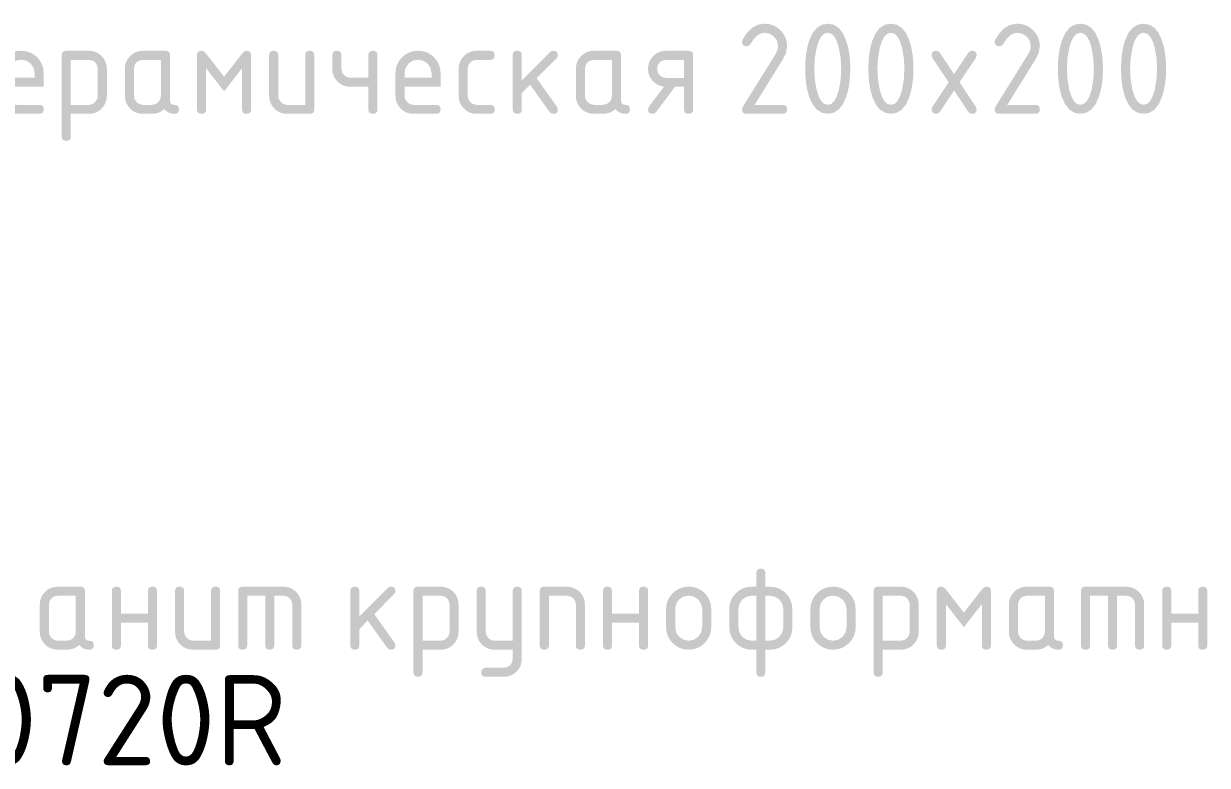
# Model space of a CAD drawing. Header units: millimetres. Extents: x 0 to 1189, y 0 to 841.
# Drawn here: x 1033.55 to 1073.31, y 440.24 to 465.15 of the extents above; entities that cross this region are included whole.
import ezdxf

# ---------------------------------------------------------------- set-up
doc = ezdxf.new("R2010")
doc.units = ezdxf.units.MM

msp = doc.modelspace()

# ---------------------------------------------------------------- hatches: boundary and pattern name
h = msp.add_hatch(color=7)
h.dxf.hatch_style = 2
h.paths.add_polyline_path([(1058.435486, 465.154211), (1058.586063, 465.140698), (1058.726046, 465.099848), (1058.854143, 465.031195), (1058.969063, 464.934276), (1059.066438, 464.817427), (1059.136632, 464.689054), (1059.179127, 464.548796), (1059.193407, 464.39629), (1059.158336, 464.179938), (1059.053399, 463.960279), (1058.100899, 462.4279), (1059.040721, 462.4279), (1059.107599, 462.418392), (1059.155304, 462.389867), (1059.18389, 462.342324), (1059.193407, 462.275765), (1059.18389, 462.209576), (1059.155304, 462.163386), (1059.107599, 462.136316), (1059.040721, 462.127488), (1057.830252, 462.127488), (1057.763374, 462.136316), (1057.715668, 462.163386), (1057.687082, 462.209576), (1057.677565, 462.275765), (1057.702921, 462.364511), (1058.812517, 464.14659), (1058.869568, 464.269993), (1058.888585, 464.39629), (1058.85627, 464.571714), (1058.757396, 464.7182), (1058.610497, 464.817074), (1058.435486, 464.849389), (1058.308397, 464.825609), (1058.187302, 464.754236), (1058.071787, 464.635216), (1057.961441, 464.468499), (1057.906802, 464.415031), (1057.830252, 464.39629), (1057.763374, 464.405885), (1057.715668, 464.4346), (1057.687082, 464.482331), (1057.677565, 464.548977), (1057.690243, 464.607957), (1057.843662, 464.847021), (1058.018423, 465.017716), (1058.215405, 465.120096)])
h = msp.add_hatch(color=7)
h.paths.add_polyline_path([(1061.010572, 463.63892), (1060.991004, 464.005616), (1060.930095, 464.349988), (1060.861718, 464.569174), (1060.777063, 464.725159), (1060.675769, 464.818409), (1060.557473, 464.849389), (1060.440805, 464.81834), (1060.33933, 464.724608), (1060.253771, 464.567313), (1060.184852, 464.345578), (1060.123942, 464.000104), (1060.104374, 463.63892), (1060.123942, 463.275807), (1060.184852, 462.931711), (1060.253228, 462.711837), (1060.337883, 462.554335), (1060.439177, 462.459569), (1060.557473, 462.4279), (1060.675769, 462.459569), (1060.777063, 462.554335), (1060.861718, 462.711837), (1060.930095, 462.931711), (1060.991004, 463.275807)])
h.paths.add_polyline_path([(1061.315394, 463.63892), (1061.306687, 463.377799), (1061.280874, 463.134558), (1061.238422, 462.909508), (1061.179795, 462.702957), (1061.068992, 462.450724), (1060.927545, 462.270942), (1060.756643, 462.1633), (1060.557473, 462.127488), (1060.356607, 462.1633), (1060.185403, 462.270942), (1060.043551, 462.450724), (1059.930741, 462.702957), (1059.874664, 462.909508), (1059.833521, 463.134558), (1059.808191, 463.377799), (1059.799552, 463.63892), (1059.808191, 463.90235), (1059.833521, 464.146865), (1059.874664, 464.372364), (1059.930741, 464.578742), (1060.043551, 464.831208), (1060.185403, 465.010964), (1060.356607, 465.118477), (1060.557473, 465.154211), (1060.756643, 465.118477), (1060.927545, 465.010964), (1061.068992, 464.831208), (1061.179795, 464.578742), (1061.238422, 464.370504), (1061.280874, 464.145212), (1061.306687, 463.901729)])
h = msp.add_hatch(color=7)
h.paths.add_polyline_path([(1063.132559, 463.63892), (1063.112991, 464.005616), (1063.052081, 464.349988), (1062.983705, 464.569174), (1062.89905, 464.725159), (1062.797756, 464.818409), (1062.67946, 464.849389), (1062.562792, 464.81834), (1062.461316, 464.724608), (1062.375757, 464.567313), (1062.306838, 464.345578), (1062.245929, 464.000104), (1062.226361, 463.63892), (1062.245929, 463.275807), (1062.306838, 462.931711), (1062.375215, 462.711837), (1062.459869, 462.554335), (1062.561164, 462.459569), (1062.67946, 462.4279), (1062.797756, 462.459569), (1062.89905, 462.554335), (1062.983705, 462.711837), (1063.052081, 462.931711), (1063.112991, 463.275807)])
h.paths.add_polyline_path([(1063.437381, 463.63892), (1063.428673, 463.377799), (1063.402861, 463.134558), (1063.360409, 462.909508), (1063.301782, 462.702957), (1063.190979, 462.450724), (1063.049532, 462.270942), (1062.878629, 462.1633), (1062.67946, 462.127488), (1062.478594, 462.1633), (1062.30739, 462.270942), (1062.165538, 462.450724), (1062.052728, 462.702957), (1061.996651, 462.909508), (1061.955507, 463.134558), (1061.930177, 463.377799), (1061.921539, 463.63892), (1061.930177, 463.90235), (1061.955507, 464.146865), (1061.996651, 464.372364), (1062.052728, 464.578742), (1062.165538, 464.831208), (1062.30739, 465.010964), (1062.478594, 465.118477), (1062.67946, 465.154211), (1062.878629, 465.118477), (1063.049532, 465.010964), (1063.190979, 464.831208), (1063.301782, 464.578742), (1063.360409, 464.370504), (1063.402861, 464.145212), (1063.428673, 463.901729)])
h = msp.add_hatch(color=7)
h.dxf.hatch_style = 2
h.paths.add_polyline_path([(1066.923434, 465.154211), (1067.07401, 465.140698), (1067.213993, 465.099848), (1067.34209, 465.031195), (1067.45701, 464.934276), (1067.554386, 464.817427), (1067.624579, 464.689054), (1067.667075, 464.548796), (1067.681355, 464.39629), (1067.646283, 464.179938), (1067.541346, 463.960279), (1066.588846, 462.4279), (1067.528668, 462.4279), (1067.595546, 462.418392), (1067.643252, 462.389867), (1067.671837, 462.342324), (1067.681355, 462.275765), (1067.671837, 462.209576), (1067.643252, 462.163386), (1067.595546, 462.136316), (1067.528668, 462.127488), (1066.318199, 462.127488), (1066.251321, 462.136316), (1066.203615, 462.163386), (1066.17503, 462.209576), (1066.165513, 462.275765), (1066.190868, 462.364511), (1067.300465, 464.14659), (1067.357516, 464.269993), (1067.376532, 464.39629), (1067.344217, 464.571714), (1067.245343, 464.7182), (1067.098444, 464.817074), (1066.923434, 464.849389), (1066.796344, 464.825609), (1066.675249, 464.754236), (1066.559735, 464.635216), (1066.449388, 464.468499), (1066.394749, 464.415031), (1066.318199, 464.39629), (1066.251321, 464.405885), (1066.203615, 464.4346), (1066.17503, 464.482331), (1066.165513, 464.548977), (1066.17819, 464.607957), (1066.331609, 464.847021), (1066.50637, 465.017716), (1066.703352, 465.120096)])
h = msp.add_hatch(color=7)
h.paths.add_polyline_path([(1069.498519, 463.63892), (1069.478951, 464.005616), (1069.418042, 464.349988), (1069.349665, 464.569174), (1069.265011, 464.725159), (1069.163716, 464.818409), (1069.04542, 464.849389), (1068.928752, 464.81834), (1068.827277, 464.724608), (1068.741718, 464.567313), (1068.672799, 464.345578), (1068.61189, 464.000104), (1068.592321, 463.63892), (1068.61189, 463.275807), (1068.672799, 462.931711), (1068.741175, 462.711837), (1068.82583, 462.554335), (1068.927124, 462.459569), (1069.04542, 462.4279), (1069.163716, 462.459569), (1069.265011, 462.554335), (1069.349665, 462.711837), (1069.418042, 462.931711), (1069.478951, 463.275807)])
h.paths.add_polyline_path([(1069.803341, 463.63892), (1069.794634, 463.377799), (1069.768821, 463.134558), (1069.726369, 462.909508), (1069.667742, 462.702957), (1069.556939, 462.450724), (1069.415492, 462.270942), (1069.24459, 462.1633), (1069.04542, 462.127488), (1068.844554, 462.1633), (1068.67335, 462.270942), (1068.531498, 462.450724), (1068.418689, 462.702957), (1068.362611, 462.909508), (1068.321468, 463.134558), (1068.296138, 463.377799), (1068.287499, 463.63892), (1068.296138, 463.90235), (1068.321468, 464.146865), (1068.362611, 464.372364), (1068.418689, 464.578742), (1068.531498, 464.831208), (1068.67335, 465.010964), (1068.844554, 465.118477), (1069.04542, 465.154211), (1069.24459, 465.118477), (1069.415492, 465.010964), (1069.556939, 464.831208), (1069.667742, 464.578742), (1069.726369, 464.370504), (1069.768821, 464.145212), (1069.794634, 463.901729)])
h = msp.add_hatch(color=7)
h.paths.add_polyline_path([(1071.620506, 463.63892), (1071.600938, 464.005616), (1071.540029, 464.349988), (1071.471652, 464.569174), (1071.386998, 464.725159), (1071.285703, 464.818409), (1071.167407, 464.849389), (1071.050739, 464.81834), (1070.949264, 464.724608), (1070.863705, 464.567313), (1070.794786, 464.345578), (1070.733876, 464.000104), (1070.714308, 463.63892), (1070.733876, 463.275807), (1070.794786, 462.931711), (1070.863162, 462.711837), (1070.947817, 462.554335), (1071.049111, 462.459569), (1071.167407, 462.4279), (1071.285703, 462.459569), (1071.386998, 462.554335), (1071.471652, 462.711837), (1071.540029, 462.931711), (1071.600938, 463.275807)])
h.paths.add_polyline_path([(1071.925328, 463.63892), (1071.916621, 463.377799), (1071.890808, 463.134558), (1071.848356, 462.909508), (1071.789729, 462.702957), (1071.678926, 462.450724), (1071.537479, 462.270942), (1071.366577, 462.1633), (1071.167407, 462.127488), (1070.966541, 462.1633), (1070.795337, 462.270942), (1070.653485, 462.450724), (1070.540675, 462.702957), (1070.484598, 462.909508), (1070.443455, 463.134558), (1070.418125, 463.377799), (1070.409486, 463.63892), (1070.418125, 463.90235), (1070.443455, 464.146865), (1070.484598, 464.372364), (1070.540675, 464.578742), (1070.653485, 464.831208), (1070.795337, 465.010964), (1070.966541, 465.118477), (1071.167407, 465.154211), (1071.366577, 465.118477), (1071.537479, 465.010964), (1071.678926, 464.831208), (1071.789729, 464.578742), (1071.848356, 464.370504), (1071.890808, 464.145212), (1071.916621, 463.901729)])
h = msp.add_hatch(color=7)
h.paths.add_polyline_path([(1033.46073, 463.943742), (1033.285719, 463.911427), (1033.13882, 463.812553), (1033.039946, 463.665654), (1033.007631, 463.490643), (1033.007631, 463.337957), (1033.913829, 463.337957), (1033.913829, 463.490643), (1033.881514, 463.665654), (1033.78264, 463.812553), (1033.635741, 463.911427)])
h.paths.add_polyline_path([(1033.007631, 463.033686), (1033.007631, 462.732722), (1033.029955, 462.617105), (1033.096928, 462.517197), (1033.1947, 462.450225), (1033.308594, 462.4279), (1034.065964, 462.4279), (1034.132842, 462.418392), (1034.180548, 462.389867), (1034.209134, 462.342324), (1034.218651, 462.275765), (1034.209134, 462.209576), (1034.180548, 462.163386), (1034.132842, 462.136316), (1034.065964, 462.127488), (1033.308594, 462.127488), (1033.186182, 462.137953), (1033.073846, 462.169863), (1032.971948, 462.223994), (1032.880851, 462.301121), (1032.803035, 462.394138), (1032.747388, 462.496251), (1032.713962, 462.608699), (1032.702809, 462.732722), (1032.702809, 463.486234), (1032.716408, 463.638739), (1032.757448, 463.778998), (1032.82629, 463.907371), (1032.923295, 464.02422), (1033.039825, 464.120906), (1033.168035, 464.189584), (1033.308233, 464.230564), (1033.46073, 464.244155), (1033.613227, 464.230624), (1033.753425, 464.190067), (1033.881634, 464.122534), (1033.998165, 464.028078), (1034.09517, 463.911548), (1034.164012, 463.783339), (1034.205051, 463.643141), (1034.218651, 463.490643), (1034.218651, 463.033686)])
h = msp.add_hatch(color=7)
h.paths.add_polyline_path([(1034.824796, 464.095878), (1034.834313, 464.160206), (1034.862898, 464.206603), (1034.910604, 464.234707), (1034.977482, 464.244155), (1035.734852, 464.244155), (1035.857265, 464.23307), (1035.969601, 464.200126), (1036.071498, 464.145789), (1036.162595, 464.070522), (1036.240411, 463.976884), (1036.296058, 463.873738), (1036.329484, 463.761083), (1036.340638, 463.63892), (1036.340638, 462.732722), (1036.329484, 462.610559), (1036.296058, 462.497905), (1036.240411, 462.394759), (1036.162595, 462.301121), (1036.071498, 462.223994), (1035.969601, 462.169863), (1035.857265, 462.137953), (1035.734852, 462.127488), (1035.129618, 462.127488), (1035.129618, 461.365709), (1035.120109, 461.30138), (1035.091584, 461.254983), (1035.044042, 461.22688), (1034.977482, 461.217432), (1034.910604, 461.22688), (1034.862898, 461.254983), (1034.834313, 461.30138), (1034.824796, 461.365709)])
h.paths.add_polyline_path([(1035.129618, 463.939333), (1035.129618, 462.4279), (1035.734852, 462.4279), (1035.850401, 462.450225), (1035.946519, 462.517197), (1036.013491, 462.615451), (1036.035816, 462.732722), (1036.035816, 463.63892), (1036.014043, 463.756191), (1035.950928, 463.854446), (1035.852605, 463.919213), (1035.734852, 463.939333)])
h = msp.add_hatch(color=7)
h.paths.add_polyline_path([(1038.157802, 463.939333), (1037.552568, 463.939333), (1037.434815, 463.91756), (1037.336492, 463.854446), (1037.273378, 463.756191), (1037.251605, 463.63892), (1037.251605, 462.732722), (1037.273929, 462.617105), (1037.340901, 462.517197), (1037.438673, 462.450225), (1037.552568, 462.4279), (1037.856839, 462.4279), (1037.972387, 462.450225), (1038.068506, 462.517197), (1038.135478, 462.615451), (1038.157802, 462.732722)])
h.paths.add_polyline_path([(1038.763037, 462.275765), (1038.753589, 462.209576), (1038.725485, 462.163386), (1038.679088, 462.136316), (1038.61476, 462.127488), (1038.512363, 462.137065), (1038.420663, 462.166073), (1038.339195, 462.214925), (1038.267494, 462.284033), (1038.177827, 462.214925), (1038.079737, 462.166073), (1037.972861, 462.137065), (1037.856839, 462.127488), (1037.552568, 462.127488), (1037.430155, 462.137953), (1037.317819, 462.169863), (1037.215922, 462.223994), (1037.124825, 462.301121), (1037.047009, 462.394138), (1036.991362, 462.496251), (1036.957936, 462.608699), (1036.946782, 462.732722), (1036.946782, 463.63892), (1036.957936, 463.761083), (1036.991362, 463.873738), (1037.047009, 463.976884), (1037.124825, 464.070522), (1037.215922, 464.145789), (1037.317819, 464.200126), (1037.430155, 464.23307), (1037.552568, 464.244155), (1038.309938, 464.244155), (1038.376816, 464.234707), (1038.424522, 464.206603), (1038.453107, 464.160206), (1038.462625, 464.095878), (1038.462625, 462.580587), (1038.472133, 462.513709), (1038.500658, 462.466003), (1038.548201, 462.437417), (1038.61476, 462.4279), (1038.679088, 462.418392), (1038.725485, 462.389867), (1038.753589, 462.342324)])
h = msp.add_hatch(color=7)
h.dxf.hatch_style = 2
h.paths.add_polyline_path([(1040.279533, 462.880999), (1039.674299, 463.659867), (1039.674299, 462.275765), (1039.66479, 462.209576), (1039.636265, 462.163386), (1039.588723, 462.136316), (1039.522164, 462.127488), (1039.455286, 462.136316), (1039.40758, 462.163386), (1039.378994, 462.209576), (1039.369477, 462.275765), (1039.369477, 464.095878), (1039.378994, 464.160206), (1039.40758, 464.206603), (1039.455286, 464.234707), (1039.522164, 464.244155), (1039.598231, 464.221348), (1039.674299, 464.150999), (1040.279533, 463.372132), (1040.885319, 464.150999), (1040.961387, 464.221348), (1041.037454, 464.244155), (1041.101783, 464.234707), (1041.14818, 464.206603), (1041.176283, 464.160206), (1041.185731, 464.095878), (1041.185731, 462.275765), (1041.176283, 462.209576), (1041.14818, 462.163386), (1041.101783, 462.136316), (1041.037454, 462.127488), (1040.970895, 462.136316), (1040.923353, 462.163386), (1040.894827, 462.209576), (1040.885319, 462.275765), (1040.885319, 463.659867)])
h = msp.add_hatch(color=7)
h.dxf.hatch_style = 2
h.paths.add_polyline_path([(1043.308013, 464.095878), (1043.308013, 462.275765), (1043.298496, 462.209576), (1043.269911, 462.163386), (1043.222205, 462.136316), (1043.155327, 462.127488), (1042.397957, 462.127488), (1042.275544, 462.137953), (1042.163208, 462.169863), (1042.061311, 462.223994), (1041.970214, 462.301121), (1041.892398, 462.394138), (1041.836751, 462.496251), (1041.803325, 462.608699), (1041.792171, 462.732722), (1041.792171, 464.095878), (1041.801688, 464.160206), (1041.830274, 464.206603), (1041.87798, 464.234707), (1041.944858, 464.244155), (1042.011417, 464.234707), (1042.058959, 464.206603), (1042.087485, 464.160206), (1042.096993, 464.095878), (1042.096993, 462.732722), (1042.119318, 462.617105), (1042.18629, 462.517197), (1042.284062, 462.450225), (1042.397957, 462.4279), (1043.003191, 462.4279), (1043.003191, 464.095878), (1043.0127, 464.160206), (1043.041225, 464.206603), (1043.088767, 464.234707), (1043.155327, 464.244155), (1043.222205, 464.234707), (1043.269911, 464.206603), (1043.298496, 464.160206)])
h = msp.add_hatch(color=7)
h.dxf.hatch_style = 2
h.paths.add_polyline_path([(1045.43, 464.095878), (1045.43, 462.275765), (1045.420483, 462.209576), (1045.391897, 462.163386), (1045.344191, 462.136316), (1045.277313, 462.127488), (1045.210754, 462.136316), (1045.163212, 462.163386), (1045.134687, 462.209576), (1045.125178, 462.275765), (1045.125178, 463.033686), (1044.519944, 463.033686), (1044.400011, 463.044684), (1044.288502, 463.077439), (1044.185778, 463.131587), (1044.092201, 463.206768), (1044.014385, 463.299733), (1043.958738, 463.401071), (1043.925312, 463.51109), (1043.914158, 463.630101), (1043.914158, 464.095878), (1043.923675, 464.160206), (1043.952261, 464.206603), (1043.999967, 464.234707), (1044.066845, 464.244155), (1044.133404, 464.234707), (1044.180946, 464.206603), (1044.209472, 464.160206), (1044.21898, 464.095878), (1044.21898, 463.642779), (1044.241304, 463.525508), (1044.308277, 463.427254), (1044.406049, 463.360281), (1044.519944, 463.337957), (1045.125178, 463.337957), (1045.125178, 464.095878), (1045.134687, 464.160206), (1045.163212, 464.206603), (1045.210754, 464.234707), (1045.277313, 464.244155), (1045.344191, 464.234707), (1045.391897, 464.206603), (1045.420483, 464.160206)])
h = msp.add_hatch(color=7)
h.paths.add_polyline_path([(1046.794066, 463.943742), (1046.619055, 463.911427), (1046.472156, 463.812553), (1046.373282, 463.665654), (1046.340967, 463.490643), (1046.340967, 463.337957), (1047.247165, 463.337957), (1047.247165, 463.490643), (1047.21485, 463.665654), (1047.115976, 463.812553), (1046.969077, 463.911427)])
h.paths.add_polyline_path([(1046.340967, 463.033686), (1046.340967, 462.732722), (1046.363291, 462.617105), (1046.430264, 462.517197), (1046.528036, 462.450225), (1046.641931, 462.4279), (1047.3993, 462.4279), (1047.466178, 462.418392), (1047.513884, 462.389867), (1047.54247, 462.342324), (1047.551987, 462.275765), (1047.54247, 462.209576), (1047.513884, 462.163386), (1047.466178, 462.136316), (1047.3993, 462.127488), (1046.641931, 462.127488), (1046.519518, 462.137953), (1046.407182, 462.169863), (1046.305284, 462.223994), (1046.214187, 462.301121), (1046.136371, 462.394138), (1046.080724, 462.496251), (1046.047298, 462.608699), (1046.036145, 462.732722), (1046.036145, 463.486234), (1046.049744, 463.638739), (1046.090784, 463.778998), (1046.159626, 463.907371), (1046.256631, 464.02422), (1046.373161, 464.120906), (1046.501371, 464.189584), (1046.641569, 464.230564), (1046.794066, 464.244155), (1046.946563, 464.230624), (1047.086761, 464.190067), (1047.21497, 464.122534), (1047.331501, 464.028078), (1047.428506, 463.911548), (1047.497348, 463.783339), (1047.538387, 463.643141), (1047.551987, 463.490643), (1047.551987, 463.033686)])
h = msp.add_hatch(color=7)
h.dxf.hatch_style = 2
h.paths.add_polyline_path([(1048.462954, 463.63892), (1048.462954, 462.732722), (1048.485278, 462.617105), (1048.552251, 462.517197), (1048.650022, 462.450225), (1048.763917, 462.4279), (1049.216465, 462.4279), (1049.283343, 462.418392), (1049.331049, 462.389867), (1049.359635, 462.342324), (1049.369152, 462.275765), (1049.359635, 462.209576), (1049.331049, 462.163386), (1049.283343, 462.136316), (1049.216465, 462.127488), (1048.763917, 462.127488), (1048.641504, 462.137953), (1048.529169, 462.169863), (1048.427271, 462.223994), (1048.336174, 462.301121), (1048.258358, 462.394138), (1048.202711, 462.496251), (1048.169285, 462.608699), (1048.158132, 462.732722), (1048.158132, 463.63892), (1048.169285, 463.761083), (1048.202711, 463.873738), (1048.258358, 463.976884), (1048.336174, 464.070522), (1048.427271, 464.145789), (1048.529169, 464.200126), (1048.641504, 464.23307), (1048.763917, 464.244155), (1049.216465, 464.244155), (1049.283343, 464.234646), (1049.331049, 464.206121), (1049.359635, 464.158579), (1049.369152, 464.092019), (1049.359635, 464.025141), (1049.331049, 463.977435), (1049.283343, 463.94885), (1049.216465, 463.939333), (1048.763917, 463.939333), (1048.646164, 463.91756), (1048.547841, 463.854446), (1048.484727, 463.756191)])
h = msp.add_hatch(color=7)
h.dxf.hatch_style = 2
h.paths.add_polyline_path([(1050.279998, 463.249211), (1051.232498, 464.201711), (1051.279007, 464.234095), (1051.338331, 464.244155), (1051.405209, 464.234707), (1051.452915, 464.206603), (1051.481501, 464.160206), (1051.491018, 464.095878), (1051.478753, 464.038207), (1051.444164, 463.990044), (1050.779399, 463.32142), (1051.461252, 462.364511), (1051.491018, 462.275765), (1051.481501, 462.209576), (1051.452915, 462.163386), (1051.405209, 462.136316), (1051.338331, 462.127488), (1051.265433, 462.143267), (1051.211552, 462.190878), (1050.559464, 463.105344), (1050.279998, 462.822019), (1050.279998, 462.275765), (1050.270489, 462.209576), (1050.241964, 462.163386), (1050.194422, 462.136316), (1050.127862, 462.127488), (1050.060984, 462.136316), (1050.013278, 462.163386), (1049.984693, 462.209576), (1049.975176, 462.275765), (1049.975176, 464.095878), (1049.984693, 464.160206), (1050.013278, 464.206603), (1050.060984, 464.234707), (1050.127862, 464.244155), (1050.194422, 464.234707), (1050.241964, 464.206603), (1050.270489, 464.160206), (1050.279998, 464.095878)])
h = msp.add_hatch(color=7)
h.paths.add_polyline_path([(1053.308182, 463.939333), (1052.702948, 463.939333), (1052.585195, 463.91756), (1052.486872, 463.854446), (1052.423758, 463.756191), (1052.401985, 463.63892), (1052.401985, 462.732722), (1052.424309, 462.617105), (1052.491281, 462.517197), (1052.589053, 462.450225), (1052.702948, 462.4279), (1053.007219, 462.4279), (1053.122767, 462.450225), (1053.218886, 462.517197), (1053.285858, 462.615451), (1053.308182, 462.732722)])
h.paths.add_polyline_path([(1053.913417, 462.275765), (1053.903969, 462.209576), (1053.875865, 462.163386), (1053.829468, 462.136316), (1053.76514, 462.127488), (1053.662743, 462.137065), (1053.571043, 462.166073), (1053.489575, 462.214925), (1053.417874, 462.284033), (1053.328207, 462.214925), (1053.230117, 462.166073), (1053.123241, 462.137065), (1053.007219, 462.127488), (1052.702948, 462.127488), (1052.580535, 462.137953), (1052.468199, 462.169863), (1052.366302, 462.223994), (1052.275205, 462.301121), (1052.197389, 462.394138), (1052.141742, 462.496251), (1052.108316, 462.608699), (1052.097163, 462.732722), (1052.097163, 463.63892), (1052.108316, 463.761083), (1052.141742, 463.873738), (1052.197389, 463.976884), (1052.275205, 464.070522), (1052.366302, 464.145789), (1052.468199, 464.200126), (1052.580535, 464.23307), (1052.702948, 464.244155), (1053.460318, 464.244155), (1053.527196, 464.234707), (1053.574902, 464.206603), (1053.603487, 464.160206), (1053.613005, 464.095878), (1053.613005, 462.580587), (1053.622513, 462.513709), (1053.651038, 462.466003), (1053.698581, 462.437417), (1053.76514, 462.4279), (1053.829468, 462.418392), (1053.875865, 462.389867), (1053.903969, 462.342324)])
h = msp.add_hatch(color=7)
h.paths.add_polyline_path([(1055.057843, 463.037544), (1054.947488, 463.06166), (1054.84597, 463.102312), (1054.754063, 463.160328), (1054.672544, 463.236533), (1054.605666, 463.325761), (1054.55796, 463.422017), (1054.529374, 463.526128), (1054.519857, 463.63892), (1054.53101, 463.761083), (1054.564436, 463.873738), (1054.620083, 463.976884), (1054.697899, 464.070522), (1054.788996, 464.145789), (1054.890894, 464.200126), (1055.00323, 464.23307), (1055.125642, 464.244155), (1055.883012, 464.244155), (1055.94989, 464.234707), (1055.997596, 464.206603), (1056.026182, 464.160206), (1056.035699, 464.095878), (1056.035699, 462.275765), (1056.026182, 462.209576), (1055.997596, 462.163386), (1055.94989, 462.136316), (1055.883012, 462.127488), (1055.816453, 462.136316), (1055.768911, 462.163386), (1055.740385, 462.209576), (1055.730877, 462.275765), (1055.730877, 463.033686), (1055.426055, 463.033686), (1054.794913, 462.187019), (1054.740136, 462.141337), (1054.672544, 462.127488), (1054.605666, 462.136316), (1054.55796, 462.163386), (1054.529374, 462.209576), (1054.519857, 462.275765), (1054.549623, 462.36892)])
h.paths.add_polyline_path([(1054.824679, 463.63892), (1054.847003, 463.522821), (1054.913976, 463.422844), (1055.011748, 463.356354), (1055.125642, 463.334098), (1055.730877, 463.334098), (1055.730877, 463.939333), (1055.125642, 463.939333), (1055.007889, 463.91756), (1054.909566, 463.854446), (1054.846452, 463.756191)])
h = msp.add_hatch(color=7)
h.dxf.hatch_style = 2
h.paths.add_polyline_path([(1064.983348, 463.185821), (1065.534012, 462.360101), (1065.559368, 462.275765), (1065.549851, 462.209576), (1065.521265, 462.163386), (1065.473559, 462.136316), (1065.406681, 462.127488), (1065.333783, 462.143267), (1065.279902, 462.190878), (1064.801447, 462.910765), (1064.322992, 462.190878), (1064.269111, 462.143267), (1064.196212, 462.127488), (1064.138541, 462.137548), (1064.090379, 462.169932), (1064.05579, 462.219748), (1064.043526, 462.275765), (1064.068882, 462.360101), (1064.619546, 463.185821), (1064.068882, 464.007132), (1064.043526, 464.095878), (1064.053043, 464.160206), (1064.081628, 464.206603), (1064.129334, 464.234707), (1064.196212, 464.244155), (1064.269111, 464.228376), (1064.322992, 464.180765), (1064.801447, 463.460878), (1065.279902, 464.180765), (1065.333783, 464.228376), (1065.406681, 464.244155), (1065.473559, 464.235327), (1065.521265, 464.208257), (1065.549851, 464.162067), (1065.559368, 464.095878), (1065.534012, 464.007132)])
h = msp.add_hatch(color=7)
h.paths.add_polyline_path([(1058.160037, 444.429139), (1058.160037, 445.940572), (1058.007902, 445.940572), (1057.832891, 445.908257), (1057.685992, 445.809382), (1057.587118, 445.662897), (1057.554803, 445.487473), (1057.554803, 444.882238), (1057.587118, 444.708674), (1057.685992, 444.560329), (1057.832891, 444.463108), (1058.007902, 444.429139)])
h.paths.add_polyline_path([(1058.160037, 444.128727), (1058.007902, 444.128727), (1057.855405, 444.142318), (1057.715206, 444.183297), (1057.586997, 444.251975), (1057.470467, 444.348662), (1057.373462, 444.465442), (1057.30462, 444.593333), (1057.26358, 444.732282), (1057.249981, 444.882238), (1057.249981, 445.487473), (1057.26358, 445.639978), (1057.30462, 445.780237), (1057.373462, 445.90861), (1057.470467, 446.025459), (1057.586997, 446.122145), (1057.715206, 446.190823), (1057.855405, 446.231803), (1058.007902, 446.245394), (1058.160037, 446.245394), (1058.160037, 446.702351), (1058.169563, 446.76668), (1058.197795, 446.813077), (1058.244218, 446.84118), (1058.308314, 446.850628), (1058.375192, 446.84118), (1058.422898, 446.813077), (1058.451484, 446.76668), (1058.461001, 446.702351), (1058.461001, 446.245394), (1058.605376, 446.242129), (1058.727582, 446.232096), (1058.827568, 446.21493), (1058.90528, 446.190272), (1059.09855, 446.076171), (1059.244278, 445.910806), (1059.339293, 445.710301), (1059.371057, 445.487473), (1059.371057, 444.882238), (1059.356924, 444.732282), (1059.31504, 444.593333), (1059.246181, 444.465442), (1059.151122, 444.348662), (1059.034273, 444.251975), (1058.9059, 444.183297), (1058.765642, 444.142318), (1058.613136, 444.128727), (1058.461001, 444.128727), (1058.461001, 443.366947), (1058.451484, 443.302619), (1058.422898, 443.256222), (1058.375192, 443.228119), (1058.308314, 443.218671), (1058.244218, 443.228119), (1058.197795, 443.256222), (1058.169563, 443.302619), (1058.160037, 443.366947)])
h.paths.add_polyline_path([(1058.461001, 444.429139), (1058.613136, 444.429139), (1058.78856, 444.463659), (1058.935046, 444.564738), (1059.03392, 444.710673), (1059.066235, 444.882238), (1059.066235, 445.487473), (1059.03392, 445.662897), (1058.935046, 445.809382), (1058.78856, 445.908257), (1058.613136, 445.940572), (1058.461001, 445.940572)])
h = msp.add_hatch(color=7)
h.paths.add_polyline_path([(1035.297824, 445.940572), (1034.69259, 445.940572), (1034.574836, 445.918799), (1034.476513, 445.855684), (1034.413399, 445.75743), (1034.391626, 445.640159), (1034.391626, 444.733961), (1034.41395, 444.618344), (1034.480923, 444.518436), (1034.578695, 444.451464), (1034.69259, 444.429139), (1034.996861, 444.429139), (1035.112409, 444.451464), (1035.208527, 444.518436), (1035.2755, 444.61669), (1035.297824, 444.733961)])
h.paths.add_polyline_path([(1035.903059, 444.277004), (1035.89361, 444.210815), (1035.865507, 444.164625), (1035.81911, 444.137555), (1035.754782, 444.128727), (1035.652385, 444.138304), (1035.560685, 444.167312), (1035.479217, 444.216164), (1035.407516, 444.285272), (1035.317849, 444.216164), (1035.219758, 444.167312), (1035.112883, 444.138304), (1034.996861, 444.128727), (1034.69259, 444.128727), (1034.570177, 444.139191), (1034.457841, 444.171102), (1034.355944, 444.225233), (1034.264847, 444.30236), (1034.187031, 444.395377), (1034.131384, 444.49749), (1034.097958, 444.609938), (1034.086804, 444.733961), (1034.086804, 445.640159), (1034.097958, 445.762322), (1034.131384, 445.874977), (1034.187031, 445.978123), (1034.264847, 446.071761), (1034.355944, 446.147028), (1034.457841, 446.201365), (1034.570177, 446.234309), (1034.69259, 446.245394), (1035.44996, 446.245394), (1035.516837, 446.235945), (1035.564543, 446.207842), (1035.593129, 446.161445), (1035.602646, 446.097117), (1035.602646, 444.581826), (1035.612155, 444.514948), (1035.64068, 444.467242), (1035.688222, 444.438656), (1035.754782, 444.429139), (1035.81911, 444.419631), (1035.865507, 444.391105), (1035.89361, 444.343563)])
h = msp.add_hatch(color=7)
h.dxf.hatch_style = 2
h.paths.add_polyline_path([(1036.814094, 445.034925), (1036.814094, 444.277004), (1036.804586, 444.210815), (1036.77606, 444.164625), (1036.728518, 444.137555), (1036.661959, 444.128727), (1036.595081, 444.137555), (1036.547375, 444.164625), (1036.518789, 444.210815), (1036.509272, 444.277004), (1036.509272, 446.097117), (1036.518789, 446.161445), (1036.547375, 446.207842), (1036.595081, 446.235945), (1036.661959, 446.245394), (1036.728518, 446.235945), (1036.77606, 446.207842), (1036.804586, 446.161445), (1036.814094, 446.097117), (1036.814094, 445.339196), (1037.720292, 445.339196), (1037.720292, 446.097117), (1037.7298, 446.161445), (1037.758326, 446.207842), (1037.805868, 446.235945), (1037.872427, 446.245394), (1037.939305, 446.235945), (1037.987011, 446.207842), (1038.015597, 446.161445), (1038.025114, 446.097117), (1038.025114, 444.277004), (1038.015597, 444.210815), (1037.987011, 444.164625), (1037.939305, 444.137555), (1037.872427, 444.128727), (1037.805868, 444.137555), (1037.758326, 444.164625), (1037.7298, 444.210815), (1037.720292, 444.277004), (1037.720292, 445.034925)])
h = msp.add_hatch(color=7)
h.dxf.hatch_style = 2
h.paths.add_polyline_path([(1040.146874, 446.097117), (1040.146874, 444.277004), (1040.137357, 444.210815), (1040.108771, 444.164625), (1040.061065, 444.137555), (1039.994188, 444.128727), (1039.236818, 444.128727), (1039.114405, 444.139191), (1039.002069, 444.171102), (1038.900172, 444.225233), (1038.809075, 444.30236), (1038.731259, 444.395377), (1038.675612, 444.49749), (1038.642186, 444.609938), (1038.631032, 444.733961), (1038.631032, 446.097117), (1038.640549, 446.161445), (1038.669135, 446.207842), (1038.716841, 446.235945), (1038.783719, 446.245394), (1038.850278, 446.235945), (1038.89782, 446.207842), (1038.926346, 446.161445), (1038.935854, 446.097117), (1038.935854, 444.733961), (1038.958178, 444.618344), (1039.025151, 444.518436), (1039.122923, 444.451464), (1039.236818, 444.429139), (1039.842052, 444.429139), (1039.842052, 446.097117), (1039.851561, 446.161445), (1039.880086, 446.207842), (1039.927628, 446.235945), (1039.994188, 446.245394), (1040.061065, 446.235945), (1040.108771, 446.207842), (1040.137357, 446.161445)])
h = msp.add_hatch(color=7)
h.dxf.hatch_style = 2
h.paths.add_polyline_path([(1040.905479, 446.245394), (1042.268634, 446.245394), (1042.390108, 446.234309), (1042.501247, 446.201365), (1042.602878, 446.147028), (1042.695826, 446.071761), (1042.773642, 445.978123), (1042.829289, 445.874977), (1042.862715, 445.762322), (1042.873869, 445.640159), (1042.873869, 444.277004), (1042.864352, 444.210815), (1042.835766, 444.164625), (1042.78806, 444.137555), (1042.721182, 444.128727), (1042.654623, 444.137555), (1042.607081, 444.164625), (1042.578555, 444.210815), (1042.569047, 444.277004), (1042.569047, 445.640159), (1042.547274, 445.75743), (1042.48416, 445.855684), (1042.385905, 445.920452), (1042.268634, 445.940572), (1041.963812, 445.940572), (1041.963812, 444.277004), (1041.954295, 444.210815), (1041.92571, 444.164625), (1041.878004, 444.137555), (1041.811126, 444.128727), (1041.74703, 444.137555), (1041.700607, 444.164625), (1041.672374, 444.210815), (1041.662849, 444.277004), (1041.662849, 445.940572), (1041.057614, 445.940572), (1041.057614, 444.277004), (1041.048106, 444.210815), (1041.019581, 444.164625), (1040.972038, 444.137555), (1040.905479, 444.128727), (1040.838601, 444.137555), (1040.790895, 444.164625), (1040.762309, 444.210815), (1040.752792, 444.277004), (1040.752792, 446.097117), (1040.762309, 446.161445), (1040.790895, 446.207842), (1040.838601, 446.235945)])
h = msp.add_hatch(color=7)
h.dxf.hatch_style = 2
h.paths.add_polyline_path([(1044.824242, 445.25045), (1045.776742, 446.20295), (1045.82325, 446.235334), (1045.882575, 446.245394), (1045.949453, 446.235945), (1045.997159, 446.207842), (1046.025745, 446.161445), (1046.035262, 446.097117), (1046.022997, 446.039446), (1045.988408, 445.991283), (1045.323643, 445.322659), (1046.005496, 444.36575), (1046.035262, 444.277004), (1046.025745, 444.210815), (1045.997159, 444.164625), (1045.949453, 444.137555), (1045.882575, 444.128727), (1045.809677, 444.144506), (1045.755795, 444.192117), (1045.103708, 445.106583), (1044.824242, 444.823258), (1044.824242, 444.277004), (1044.814733, 444.210815), (1044.786208, 444.164625), (1044.738665, 444.137555), (1044.672106, 444.128727), (1044.605228, 444.137555), (1044.557522, 444.164625), (1044.528937, 444.210815), (1044.51942, 444.277004), (1044.51942, 446.097117), (1044.528937, 446.161445), (1044.557522, 446.207842), (1044.605228, 446.235945), (1044.672106, 446.245394), (1044.738665, 446.235945), (1044.786208, 446.207842), (1044.814733, 446.161445), (1044.824242, 446.097117)])
h = msp.add_hatch(color=7)
h.paths.add_polyline_path([(1046.64118, 446.097117), (1046.650697, 446.161445), (1046.679283, 446.207842), (1046.726989, 446.235945), (1046.793866, 446.245394), (1047.551236, 446.245394), (1047.673649, 446.234309), (1047.785985, 446.201365), (1047.887882, 446.147028), (1047.978979, 446.071761), (1048.056795, 445.978123), (1048.112442, 445.874977), (1048.145868, 445.762322), (1048.157022, 445.640159), (1048.157022, 444.733961), (1048.145868, 444.611798), (1048.112442, 444.499144), (1048.056795, 444.395998), (1047.978979, 444.30236), (1047.887882, 444.225233), (1047.785985, 444.171102), (1047.673649, 444.139191), (1047.551236, 444.128727), (1046.946002, 444.128727), (1046.946002, 443.366947), (1046.936493, 443.302619), (1046.907968, 443.256222), (1046.860426, 443.228119), (1046.793866, 443.218671), (1046.726989, 443.228119), (1046.679283, 443.256222), (1046.650697, 443.302619), (1046.64118, 443.366947)])
h.paths.add_polyline_path([(1046.946002, 445.940572), (1046.946002, 444.429139), (1047.551236, 444.429139), (1047.666785, 444.451464), (1047.762903, 444.518436), (1047.829876, 444.61669), (1047.8522, 444.733961), (1047.8522, 445.640159), (1047.830427, 445.75743), (1047.767313, 445.855684), (1047.66899, 445.920452), (1047.551236, 445.940572)])
h = msp.add_hatch(color=7)
h.dxf.hatch_style = 2
h.paths.add_polyline_path([(1049.97396, 443.819495), (1049.97396, 444.128727), (1049.368726, 444.128727), (1049.246313, 444.139191), (1049.133977, 444.171102), (1049.032079, 444.225233), (1048.940983, 444.30236), (1048.863166, 444.395998), (1048.80752, 444.499144), (1048.774093, 444.611798), (1048.76294, 444.733961), (1048.76294, 446.097117), (1048.772457, 446.161445), (1048.801043, 446.207842), (1048.848749, 446.235945), (1048.915627, 446.245394), (1048.982186, 446.235945), (1049.029728, 446.207842), (1049.058254, 446.161445), (1049.067762, 446.097117), (1049.067762, 444.733961), (1049.090086, 444.618344), (1049.157059, 444.518436), (1049.254831, 444.451464), (1049.368726, 444.429139), (1049.97396, 444.429139), (1049.97396, 446.097117), (1049.983468, 446.161445), (1050.011994, 446.207842), (1050.059536, 446.235945), (1050.126095, 446.245394), (1050.192973, 446.235945), (1050.240679, 446.207842), (1050.269265, 446.161445), (1050.278782, 446.097117), (1050.278782, 443.823905), (1050.267697, 443.701742), (1050.234754, 443.589087), (1050.180416, 443.485941), (1050.105149, 443.392303), (1050.013742, 443.316804), (1049.911742, 443.262492), (1049.799509, 443.229678), (1049.677406, 443.218671), (1049.067762, 443.218671), (1049.001203, 443.228179), (1048.95366, 443.256704), (1048.925135, 443.304247), (1048.915627, 443.370806), (1048.926169, 443.425376), (1048.961929, 443.476639), (1049.010091, 443.511228), (1049.067762, 443.523493), (1049.672996, 443.523493), (1049.79075, 443.543543), (1049.889073, 443.607829), (1049.952187, 443.702706)])
h = msp.add_hatch(color=7)
h.dxf.hatch_style = 2
h.paths.add_polyline_path([(1050.8847, 444.277004), (1050.8847, 446.097117), (1050.894217, 446.161445), (1050.922803, 446.207842), (1050.970509, 446.235945), (1051.037387, 446.245394), (1051.794757, 446.245394), (1051.914689, 446.234309), (1052.026198, 446.201365), (1052.128922, 446.147028), (1052.2225, 446.071761), (1052.300316, 445.978123), (1052.355963, 445.874977), (1052.389389, 445.762322), (1052.400542, 445.640159), (1052.400542, 444.277004), (1052.391025, 444.210815), (1052.362439, 444.164625), (1052.314733, 444.137555), (1052.247856, 444.128727), (1052.181296, 444.137555), (1052.133754, 444.164625), (1052.105229, 444.210815), (1052.09572, 444.277004), (1052.09572, 445.640159), (1052.073947, 445.75743), (1052.010833, 445.855684), (1051.91251, 445.920452), (1051.794757, 445.940572), (1051.189522, 445.940572), (1051.189522, 444.277004), (1051.180014, 444.210815), (1051.151488, 444.164625), (1051.103946, 444.137555), (1051.037387, 444.128727), (1050.970509, 444.137555), (1050.922803, 444.164625), (1050.894217, 444.210815)])
h = msp.add_hatch(color=7)
h.dxf.hatch_style = 2
h.paths.add_polyline_path([(1053.311282, 445.034925), (1053.311282, 444.277004), (1053.301774, 444.210815), (1053.273249, 444.164625), (1053.225706, 444.137555), (1053.159147, 444.128727), (1053.092269, 444.137555), (1053.044563, 444.164625), (1053.015977, 444.210815), (1053.00646, 444.277004), (1053.00646, 446.097117), (1053.015977, 446.161445), (1053.044563, 446.207842), (1053.092269, 446.235945), (1053.159147, 446.245394), (1053.225706, 446.235945), (1053.273249, 446.207842), (1053.301774, 446.161445), (1053.311282, 446.097117), (1053.311282, 445.339196), (1054.21748, 445.339196), (1054.21748, 446.097117), (1054.226989, 446.161445), (1054.255514, 446.207842), (1054.303057, 446.235945), (1054.369616, 446.245394), (1054.436494, 446.235945), (1054.4842, 446.207842), (1054.512785, 446.161445), (1054.522302, 446.097117), (1054.522302, 444.277004), (1054.512785, 444.210815), (1054.4842, 444.164625), (1054.436494, 444.137555), (1054.369616, 444.128727), (1054.303057, 444.137555), (1054.255514, 444.164625), (1054.226989, 444.210815), (1054.21748, 444.277004), (1054.21748, 445.034925)])
h = msp.add_hatch(color=7)
h.paths.add_polyline_path([(1055.128221, 444.882238), (1055.128221, 445.487473), (1055.14182, 445.639978), (1055.18286, 445.780237), (1055.251701, 445.90861), (1055.348707, 446.025459), (1055.465237, 446.122145), (1055.593446, 446.190823), (1055.733644, 446.231803), (1055.886142, 446.245394), (1056.038639, 446.231863), (1056.178837, 446.191306), (1056.307046, 446.123773), (1056.423576, 446.029317), (1056.520582, 445.912718), (1056.589423, 445.784026), (1056.630463, 445.642519), (1056.644063, 445.487473), (1056.644063, 444.882238), (1056.629783, 444.732282), (1056.587287, 444.593333), (1056.517094, 444.465442), (1056.419718, 444.348662), (1056.304798, 444.251975), (1056.176701, 444.183297), (1056.036718, 444.142318), (1055.886142, 444.128727), (1055.733644, 444.142318), (1055.593446, 444.183297), (1055.465237, 444.251975), (1055.348707, 444.348662), (1055.251701, 444.465442), (1055.18286, 444.593333), (1055.14182, 444.732282)])
h.paths.add_polyline_path([(1056.339241, 444.886648), (1056.339241, 445.491882), (1056.306926, 445.665446), (1056.208051, 445.813792), (1056.061152, 445.912666), (1055.886142, 445.944981), (1055.711131, 445.912666), (1055.564232, 445.813792), (1055.465358, 445.665446), (1055.433043, 445.491882), (1055.433043, 444.886648), (1055.465358, 444.709777), (1055.564232, 444.564738), (1055.711131, 444.463659), (1055.886142, 444.429139), (1056.061152, 444.463659), (1056.208051, 444.564738), (1056.306926, 444.711224)])
h = msp.add_hatch(color=7)
h.paths.add_polyline_path([(1059.977391, 444.882238), (1059.977391, 445.487473), (1059.990991, 445.639978), (1060.032031, 445.780237), (1060.100872, 445.90861), (1060.197878, 446.025459), (1060.314408, 446.122145), (1060.442617, 446.190823), (1060.582815, 446.231803), (1060.735312, 446.245394), (1060.88781, 446.231863), (1061.028008, 446.191306), (1061.156217, 446.123773), (1061.272747, 446.029317), (1061.369753, 445.912718), (1061.438594, 445.784026), (1061.479634, 445.642519), (1061.493233, 445.487473), (1061.493233, 444.882238), (1061.478954, 444.732282), (1061.436458, 444.593333), (1061.366264, 444.465442), (1061.268889, 444.348662), (1061.153969, 444.251975), (1061.025872, 444.183297), (1060.885889, 444.142318), (1060.735312, 444.128727), (1060.582815, 444.142318), (1060.442617, 444.183297), (1060.314408, 444.251975), (1060.197878, 444.348662), (1060.100872, 444.465442), (1060.032031, 444.593333), (1059.990991, 444.732282)])
h.paths.add_polyline_path([(1061.188411, 444.886648), (1061.188411, 445.491882), (1061.156096, 445.665446), (1061.057222, 445.813792), (1060.910323, 445.912666), (1060.735312, 445.944981), (1060.560302, 445.912666), (1060.413403, 445.813792), (1060.314528, 445.665446), (1060.282213, 445.491882), (1060.282213, 444.886648), (1060.314528, 444.709777), (1060.413403, 444.564738), (1060.560302, 444.463659), (1060.735312, 444.429139), (1060.910323, 444.463659), (1061.057222, 444.564738), (1061.156096, 444.711224)])
h = msp.add_hatch(color=7)
h.paths.add_polyline_path([(1062.099152, 446.097117), (1062.108669, 446.161445), (1062.137254, 446.207842), (1062.18496, 446.235945), (1062.251838, 446.245394), (1063.009208, 446.245394), (1063.131621, 446.234309), (1063.243957, 446.201365), (1063.345854, 446.147028), (1063.436951, 446.071761), (1063.514767, 445.978123), (1063.570414, 445.874977), (1063.60384, 445.762322), (1063.614994, 445.640159), (1063.614994, 444.733961), (1063.60384, 444.611798), (1063.570414, 444.499144), (1063.514767, 444.395998), (1063.436951, 444.30236), (1063.345854, 444.225233), (1063.243957, 444.171102), (1063.131621, 444.139191), (1063.009208, 444.128727), (1062.403974, 444.128727), (1062.403974, 443.366947), (1062.394465, 443.302619), (1062.36594, 443.256222), (1062.318398, 443.228119), (1062.251838, 443.218671), (1062.18496, 443.228119), (1062.137254, 443.256222), (1062.108669, 443.302619), (1062.099152, 443.366947)])
h.paths.add_polyline_path([(1062.403974, 445.940572), (1062.403974, 444.429139), (1063.009208, 444.429139), (1063.124757, 444.451464), (1063.220875, 444.518436), (1063.287847, 444.61669), (1063.310172, 444.733961), (1063.310172, 445.640159), (1063.288399, 445.75743), (1063.225284, 445.855684), (1063.126961, 445.920452), (1063.009208, 445.940572)])
h = msp.add_hatch(color=7)
h.dxf.hatch_style = 2
h.paths.add_polyline_path([(1065.130968, 444.882238), (1064.525734, 445.661105), (1064.525734, 444.277004), (1064.516225, 444.210815), (1064.4877, 444.164625), (1064.440158, 444.137555), (1064.373598, 444.128727), (1064.306721, 444.137555), (1064.259015, 444.164625), (1064.230429, 444.210815), (1064.220912, 444.277004), (1064.220912, 446.097117), (1064.230429, 446.161445), (1064.259015, 446.207842), (1064.306721, 446.235945), (1064.373598, 446.245394), (1064.449666, 446.222587), (1064.525734, 446.152238), (1065.130968, 445.373371), (1065.736754, 446.152238), (1065.812822, 446.222587), (1065.888889, 446.245394), (1065.953218, 446.235945), (1065.999615, 446.207842), (1066.027718, 446.161445), (1066.037166, 446.097117), (1066.037166, 444.277004), (1066.027718, 444.210815), (1065.999615, 444.164625), (1065.953218, 444.137555), (1065.888889, 444.128727), (1065.82233, 444.137555), (1065.774788, 444.164625), (1065.746262, 444.210815), (1065.736754, 444.277004), (1065.736754, 445.661105)])
h = msp.add_hatch(color=7)
h.paths.add_polyline_path([(1067.8544, 445.940572), (1067.249165, 445.940572), (1067.131412, 445.918799), (1067.033089, 445.855684), (1066.969975, 445.75743), (1066.948202, 445.640159), (1066.948202, 444.733961), (1066.970526, 444.618344), (1067.037499, 444.518436), (1067.13527, 444.451464), (1067.249165, 444.429139), (1067.553436, 444.429139), (1067.668985, 444.451464), (1067.765103, 444.518436), (1067.832075, 444.61669), (1067.8544, 444.733961)])
h.paths.add_polyline_path([(1068.459634, 444.277004), (1068.450186, 444.210815), (1068.422082, 444.164625), (1068.375686, 444.137555), (1068.311357, 444.128727), (1068.20896, 444.138304), (1068.11726, 444.167312), (1068.035792, 444.216164), (1067.964091, 444.285272), (1067.874424, 444.216164), (1067.776334, 444.167312), (1067.669458, 444.138304), (1067.553436, 444.128727), (1067.249165, 444.128727), (1067.126752, 444.139191), (1067.014416, 444.171102), (1066.912519, 444.225233), (1066.821422, 444.30236), (1066.743606, 444.395377), (1066.687959, 444.49749), (1066.654533, 444.609938), (1066.64338, 444.733961), (1066.64338, 445.640159), (1066.654533, 445.762322), (1066.687959, 445.874977), (1066.743606, 445.978123), (1066.821422, 446.071761), (1066.912519, 446.147028), (1067.014416, 446.201365), (1067.126752, 446.234309), (1067.249165, 446.245394), (1068.006535, 446.245394), (1068.073413, 446.235945), (1068.121119, 446.207842), (1068.149705, 446.161445), (1068.159222, 446.097117), (1068.159222, 444.581826), (1068.16873, 444.514948), (1068.197255, 444.467242), (1068.244798, 444.438656), (1068.311357, 444.429139), (1068.375686, 444.419631), (1068.422082, 444.391105), (1068.450186, 444.343563)])
h = msp.add_hatch(color=7)
h.dxf.hatch_style = 2
h.paths.add_polyline_path([(1069.218534, 446.245394), (1070.581689, 446.245394), (1070.703163, 446.234309), (1070.814302, 446.201365), (1070.915933, 446.147028), (1071.008881, 446.071761), (1071.086697, 445.978123), (1071.142344, 445.874977), (1071.17577, 445.762322), (1071.186924, 445.640159), (1071.186924, 444.277004), (1071.177407, 444.210815), (1071.148821, 444.164625), (1071.101115, 444.137555), (1071.034237, 444.128727), (1070.967678, 444.137555), (1070.920136, 444.164625), (1070.89161, 444.210815), (1070.882102, 444.277004), (1070.882102, 445.640159), (1070.860329, 445.75743), (1070.797215, 445.855684), (1070.69896, 445.920452), (1070.581689, 445.940572), (1070.276867, 445.940572), (1070.276867, 444.277004), (1070.26735, 444.210815), (1070.238765, 444.164625), (1070.191059, 444.137555), (1070.124181, 444.128727), (1070.060085, 444.137555), (1070.013662, 444.164625), (1069.985429, 444.210815), (1069.975904, 444.277004), (1069.975904, 445.940572), (1069.370669, 445.940572), (1069.370669, 444.277004), (1069.361161, 444.210815), (1069.332636, 444.164625), (1069.285093, 444.137555), (1069.218534, 444.128727), (1069.151656, 444.137555), (1069.10395, 444.164625), (1069.075364, 444.210815), (1069.065847, 444.277004), (1069.065847, 446.097117), (1069.075364, 446.161445), (1069.10395, 446.207842), (1069.151656, 446.235945)])
h = msp.add_hatch(color=7)
h.dxf.hatch_style = 2
h.paths.add_polyline_path([(1072.09808, 445.034925), (1072.09808, 444.277004), (1072.088572, 444.210815), (1072.060046, 444.164625), (1072.012504, 444.137555), (1071.945945, 444.128727), (1071.879067, 444.137555), (1071.831361, 444.164625), (1071.802775, 444.210815), (1071.793258, 444.277004), (1071.793258, 446.097117), (1071.802775, 446.161445), (1071.831361, 446.207842), (1071.879067, 446.235945), (1071.945945, 446.245394), (1072.012504, 446.235945), (1072.060046, 446.207842), (1072.088572, 446.161445), (1072.09808, 446.097117), (1072.09808, 445.339196), (1073.004278, 445.339196), (1073.004278, 446.097117), (1073.013786, 446.161445), (1073.042312, 446.207842), (1073.089854, 446.235945), (1073.156413, 446.245394), (1073.223291, 446.235945), (1073.270997, 446.207842), (1073.299583, 446.161445), (1073.3091, 446.097117), (1073.3091, 444.277004), (1073.299583, 444.210815), (1073.270997, 444.164625), (1073.223291, 444.137555), (1073.156413, 444.128727), (1073.089854, 444.137555), (1073.042312, 444.164625), (1073.013786, 444.210815), (1073.004278, 444.277004), (1073.004278, 445.034925)])

# ---------------------------------------------------------------- texts
at = {"color": 7, "insert": (1023.334057, 443.284923), "char_height": 3.040288, "attachment_point": 1}
msp.add_mtext('{\\fGOSTCommon|b0|i0|c0;DL600720R}', dxfattribs=at)

doc.saveas('drawing.dxf')
